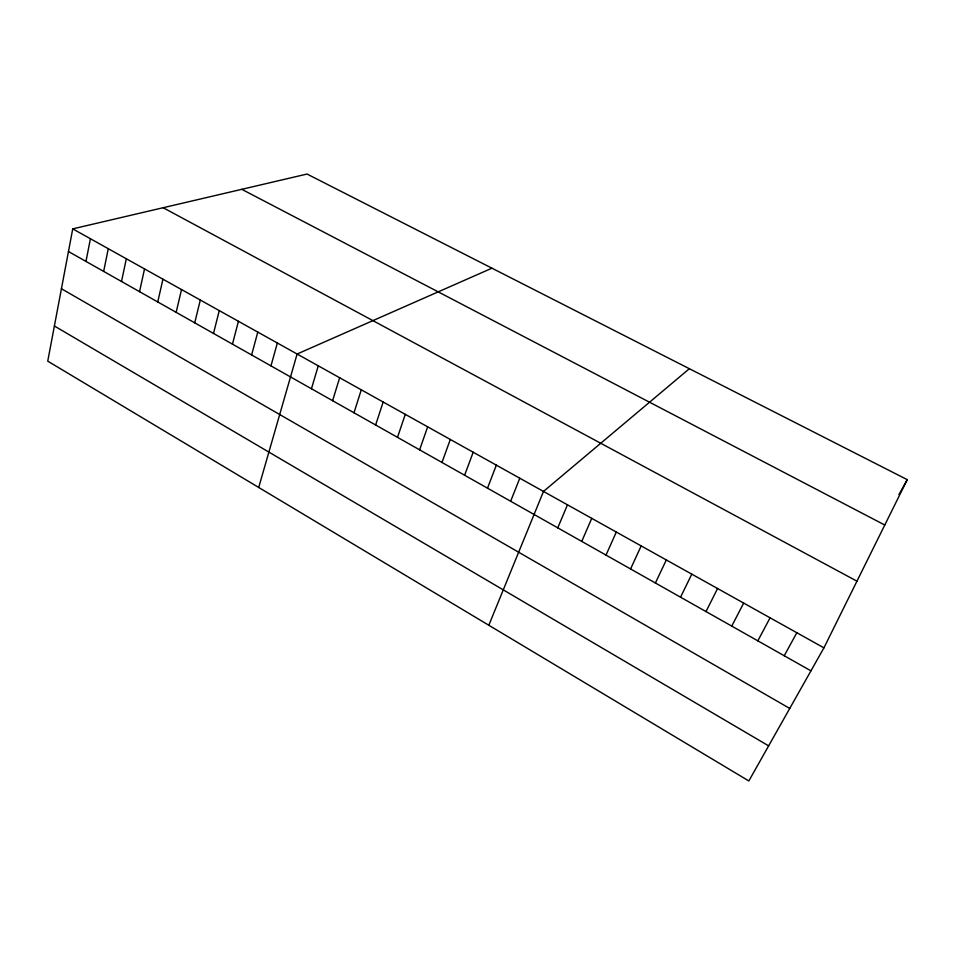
<?xml version="1.0" encoding="UTF-8"?>
<svg xmlns="http://www.w3.org/2000/svg" width="955" height="955" viewBox="0 0 955 955"><rect width="100%" height="100%" fill="white"/><g stroke="black" fill="none" stroke-linecap="round" stroke-linejoin="round"><path stroke-width="1.43" d="M72.735 228.878L47.75 361.145L748.839 780.951L823.926 647.848L907.25 479.661L307.056 174.049L72.735 228.878L823.926 647.848M85.974 261.419L90.427 238.738M103.653 271.399L108.285 248.706M121.512 281.486L126.323 258.757M139.537 291.669L144.539 268.916M157.754 301.959L162.935 279.182M176.15 312.345L181.522 289.556M194.736 322.838L200.299 300.025M213.502 333.438L219.268 310.602M232.459 344.146L238.428 321.286M251.619 354.962L257.79 332.089M270.969 365.896L277.356 343M258.709 487.456L297.112 354.019L491.944 268.188M311.449 388.745L318.278 365.825M332.603 400.694L339.658 377.75M353.995 412.775L361.288 389.819M375.625 424.987L383.17 402.019M397.495 437.342L405.29 414.351M419.615 449.829L427.661 426.837M441.986 462.471L450.294 439.455M464.608 475.244L473.191 452.228M487.504 488.172L496.349 465.145M510.65 501.244L519.783 478.216M488.817 625.25L543.49 491.431L689.367 368.714M557.768 527.852L567.473 504.813M581.75 541.401L591.754 518.35M606.007 555.094L616.309 532.054M630.563 568.965L641.175 545.914M655.405 582.992L666.327 559.952M680.545 597.197L691.802 574.146M705.996 611.558L717.575 588.531M731.757 626.11L743.67 603.082M757.828 640.841L770.088 617.813M784.234 655.751L796.84 632.735M898.93 494.535L907.25 479.661M241.782 189.317L884.772 525.023M163.15 207.724L856.957 581.177M68.462 251.523L810.962 670.84M61.43 288.744L789.737 708.443M54.387 326.001L768.632 745.855"/></g></svg>
